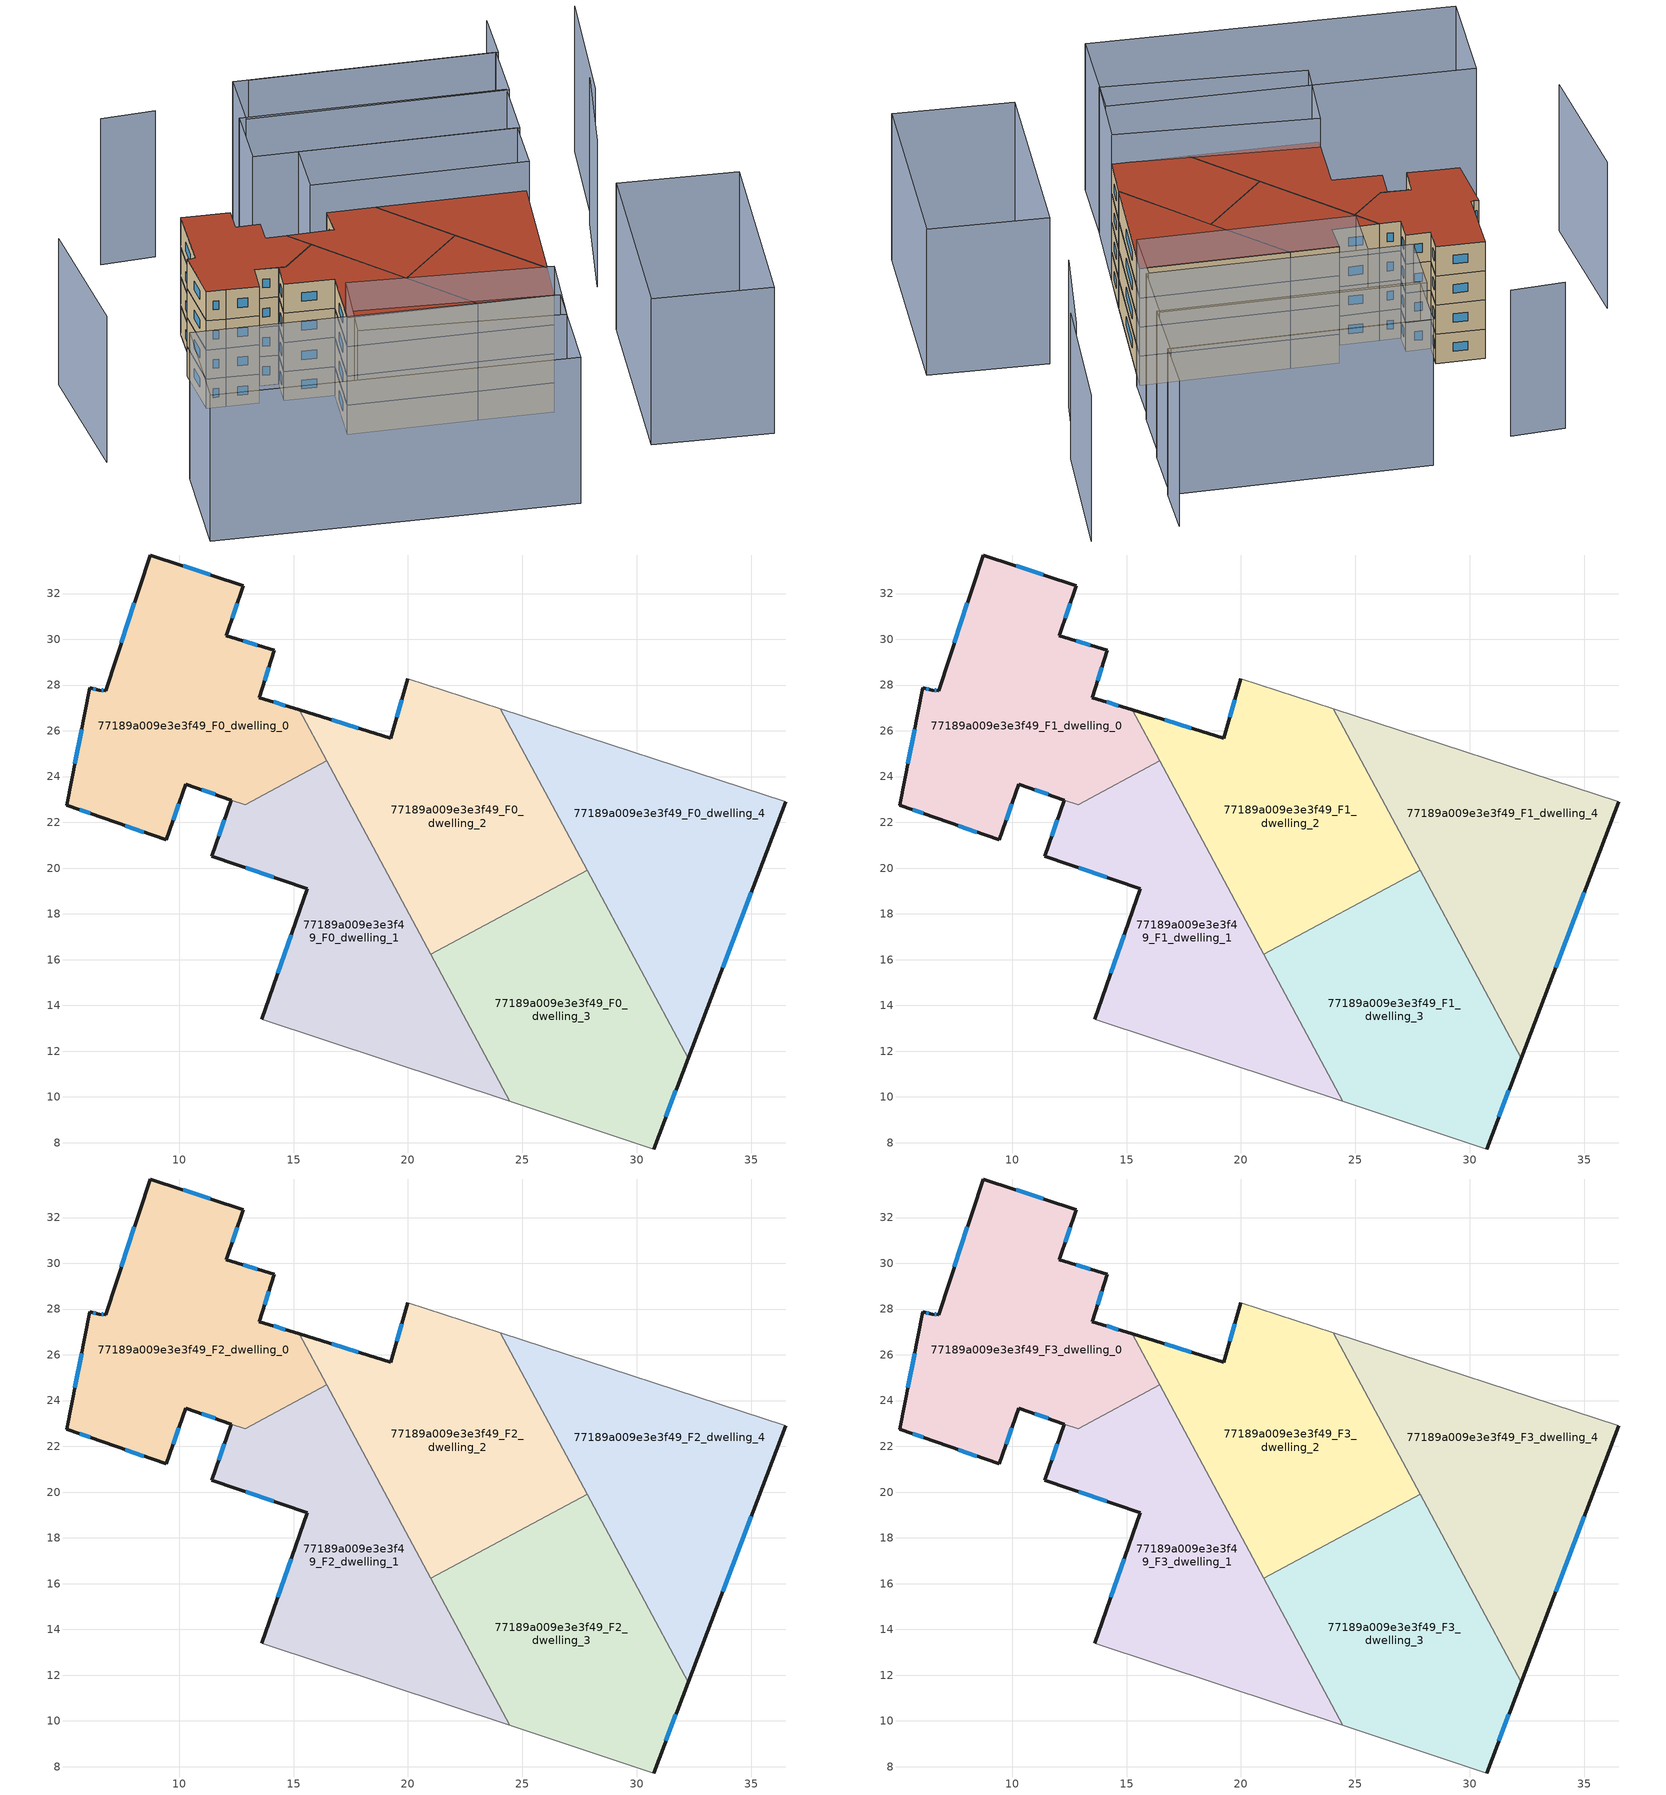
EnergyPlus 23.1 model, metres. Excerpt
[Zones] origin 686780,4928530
77189a009e3e3f49_F0_dwelling_0
 floor ground (EU_floor_Construction): 12.81,32.34 12.06,30.15 14.15,29.51 13.51,27.45 15.25,26.92 16.45,24.68 12.88,22.76 10.29,23.67 9.44,21.23 6.67,22.2 5.1,22.74 6.09,27.87 6.51,27.78 6.79,27.75 8.73,33.68 z0
 wall outside (EU_wall_Construction): 15.25,26.92 13.51,27.45 14.15,29.51 12.06,30.15 12.81,32.34 8.73,33.68 6.79,27.75 6.51,27.78 6.09,27.87 5.1,22.74 6.67,22.2 9.44,21.23 10.29,23.67 12.27,22.98 z0:3
 wall to 77189a009e3e3f49_F0_dwelling_1 (EU_wall_Construction): 12.28,22.97 12.88,22.76 16.45,24.68 z0:3
 wall to 77189a009e3e3f49_F0_dwelling_2 (EU_wall_Construction): 16.45,24.68 15.25,26.92 z0:3
 window (EU_Window_Construction): 10.99,23.43 11.57,23.22 / 9.74,22.1 9.99,22.81 / 7.65,21.86 8.46,21.58 / 5.65,22.55 6.11,22.39 / 5.74,26.06 5.45,24.56 / 6.36,27.82 6.24,27.84 / 6.69,27.76 6.61,27.77 / 8.04,31.59 7.47,29.85 / 11.37,32.82 10.17,33.21 / 12.32,30.93 12.54,31.57 / 13.41,29.74 12.8,29.93 / 13.73,28.18 13.92,28.79 / 14.64,27.11 14.12,27.26 z1.06:1.94
77189a009e3e3f49_F0_dwelling_1
 floor ground (EU_floor_Construction): 16.45,24.68 24.46,9.8 13.62,13.39 15.6,19.09 11.43,20.52 12.28,22.97 12.88,22.76 z0
 wall outside (EU_wall_Construction): 12.28,22.97 11.43,20.52 15.6,19.09 13.62,13.39 z0:3
 wall adiabatic (EU_wall_Construction): 13.62,13.39 24.46,9.8 z0:3
 wall to 77189a009e3e3f49_F0_dwelling_3 (EU_wall_Construction): 24.46,9.8 21,16.23 z0:3
 wall to 77189a009e3e3f49_F0_dwelling_2 (EU_wall_Construction): 21,16.23 16.46,24.68 z0:3
 window (EU_Window_Construction): 14.9,17.08 14.32,15.41 / 12.9,20.02 14.12,19.6 / 11.98,22.11 11.73,21.39 z1.06:1.94
77189a009e3e3f49_F0_dwelling_2
 floor ground (EU_floor_Construction): 24.03,26.97 27.83,19.9 21,16.22 15.25,26.92 19.24,25.68 20,28.28 z0
 wall outside (EU_wall_Construction): 20,28.28 19.24,25.68 15.25,26.92 z0:3
 wall adiabatic (EU_wall_Construction): 24.03,26.97 20,28.28 z0:3
 wall to 77189a009e3e3f49_F0_dwelling_3 (EU_wall_Construction): 21,16.22 27.83,19.9 z0:3
 wall to 77189a009e3e3f49_F0_dwelling_4 (EU_wall_Construction): 27.83,19.9 24.03,26.97 z0:3
 window (EU_Window_Construction): 19.73,27.36 19.51,26.6 / 17.83,26.12 16.66,26.48 z1.06:1.94
77189a009e3e3f49_F0_dwelling_3
 floor ground (EU_floor_Construction): 27.83,19.9 32.24,11.7 30.74,7.72 24.46,9.8 21,16.22 z0
 wall outside (EU_wall_Construction): 30.74,7.72 32.24,11.7 z0:3
 wall adiabatic (EU_wall_Construction): 24.46,9.8 30.74,7.72 z0:3
 wall to 77189a009e3e3f49_F0_dwelling_4 (EU_wall_Construction): 32.24,11.7 27.83,19.9 z0:3
 window (EU_Window_Construction): 31.27,9.13 31.71,10.29 z1.06:1.94
77189a009e3e3f49_F0_dwelling_4
 floor ground (EU_floor_Construction): 36.5,22.91 32.24,11.7 24.03,26.97 z0
 wall outside (EU_wall_Construction): 32.24,11.7 36.5,22.91 z0:3
 wall adiabatic (EU_wall_Construction): 36.5,22.91 24.03,26.97 z0:3
 window (EU_Window_Construction): 33.75,15.66 35,18.95 z1.06:1.94
77189a009e3e3f49_F1_dwelling_0
 floor to 77189a009e3e3f49_F0_dwelling_0 (EU_floor_Construction): 12.81,32.34 12.06,30.15 14.15,29.51 13.51,27.45 15.25,26.92 16.45,24.68 12.88,22.76 10.29,23.67 9.44,21.23 6.67,22.2 5.1,22.74 6.09,27.87 6.51,27.78 6.79,27.75 8.73,33.68 z3
 wall outside (EU_wall_Construction): 15.25,26.92 13.51,27.45 14.15,29.51 12.06,30.15 12.81,32.34 8.73,33.68 6.79,27.75 6.51,27.78 6.09,27.87 5.1,22.74 6.67,22.2 9.44,21.23 10.29,23.67 12.27,22.98 z3:6
 wall to 77189a009e3e3f49_F1_dwelling_1 (EU_wall_Construction): 12.28,22.97 12.88,22.76 16.45,24.68 z3:6
 wall to 77189a009e3e3f49_F1_dwelling_2 (EU_wall_Construction): 16.45,24.68 15.25,26.92 z3:6
 window (EU_Window_Construction): 10.99,23.43 11.57,23.22 / 9.74,22.1 9.99,22.81 / 7.65,21.86 8.46,21.58 / 5.65,22.55 6.11,22.39 / 5.74,26.06 5.45,24.56 / 6.36,27.82 6.24,27.84 / 6.69,27.76 6.61,27.77 / 8.04,31.59 7.47,29.85 / 11.37,32.82 10.17,33.21 / 12.32,30.93 12.54,31.57 / 13.41,29.74 12.8,29.93 / 13.73,28.18 13.92,28.79 / 14.64,27.11 14.12,27.26 z4.06:4.94
77189a009e3e3f49_F1_dwelling_1
 floor to 77189a009e3e3f49_F0_dwelling_1 (EU_floor_Construction): 16.45,24.68 24.46,9.8 13.62,13.39 15.6,19.09 11.43,20.52 12.28,22.97 12.88,22.76 z3
 wall outside (EU_wall_Construction): 12.28,22.97 11.43,20.52 15.6,19.09 13.62,13.39 z3:6
 wall adiabatic (EU_wall_Construction): 13.62,13.39 24.46,9.8 z3:6
 wall to 77189a009e3e3f49_F1_dwelling_3 (EU_wall_Construction): 24.46,9.8 21,16.23 z3:6
 wall to 77189a009e3e3f49_F1_dwelling_2 (EU_wall_Construction): 21,16.23 16.46,24.68 z3:6
 window (EU_Window_Construction): 14.9,17.08 14.32,15.41 / 12.9,20.02 14.12,19.6 / 11.98,22.11 11.73,21.39 z4.06:4.94
77189a009e3e3f49_F1_dwelling_2
 floor to 77189a009e3e3f49_F0_dwelling_2 (EU_floor_Construction): 24.03,26.97 27.83,19.9 21,16.22 15.25,26.92 19.24,25.68 20,28.28 z3
 wall outside (EU_wall_Construction): 20,28.28 19.24,25.68 15.25,26.92 z3:6
 wall adiabatic (EU_wall_Construction): 24.03,26.97 20,28.28 z3:6
 wall to 77189a009e3e3f49_F1_dwelling_3 (EU_wall_Construction): 21,16.22 27.83,19.9 z3:6
 wall to 77189a009e3e3f49_F1_dwelling_4 (EU_wall_Construction): 27.83,19.9 24.03,26.97 z3:6
 window (EU_Window_Construction): 19.73,27.36 19.51,26.6 / 17.83,26.12 16.66,26.48 z4.06:4.94
77189a009e3e3f49_F1_dwelling_3
 floor to 77189a009e3e3f49_F0_dwelling_3 (EU_floor_Construction): 27.83,19.9 32.24,11.7 30.74,7.72 24.46,9.8 21,16.22 z3
 wall outside (EU_wall_Construction): 30.74,7.72 32.24,11.7 z3:6
 wall adiabatic (EU_wall_Construction): 24.46,9.8 30.74,7.72 z3:6
 wall to 77189a009e3e3f49_F1_dwelling_4 (EU_wall_Construction): 32.24,11.7 27.83,19.9 z3:6
 window (EU_Window_Construction): 31.27,9.13 31.71,10.29 z4.06:4.94
77189a009e3e3f49_F1_dwelling_4
 floor to 77189a009e3e3f49_F0_dwelling_4 (EU_floor_Construction): 36.5,22.91 32.24,11.7 24.03,26.97 z3
 wall outside (EU_wall_Construction): 32.24,11.7 36.5,22.91 z3:6
 wall adiabatic (EU_wall_Construction): 36.5,22.91 24.03,26.97 z3:6
 window (EU_Window_Construction): 33.75,15.66 35,18.95 z4.06:4.94
77189a009e3e3f49_F2_dwelling_0
 floor to 77189a009e3e3f49_F1_dwelling_0 (EU_floor_Construction): 12.81,32.34 12.06,30.15 14.15,29.51 13.51,27.45 15.25,26.92 16.45,24.68 12.88,22.76 10.29,23.67 9.44,21.23 6.67,22.2 5.1,22.74 6.09,27.87 6.51,27.78 6.79,27.75 8.73,33.68 z6
 wall outside (EU_wall_Construction): 15.25,26.92 13.51,27.45 14.15,29.51 12.06,30.15 12.81,32.34 8.73,33.68 6.79,27.75 6.51,27.78 6.09,27.87 5.1,22.74 6.67,22.2 9.44,21.23 10.29,23.67 12.27,22.98 z6:9
 wall to 77189a009e3e3f49_F2_dwelling_1 (EU_wall_Construction): 12.28,22.97 12.88,22.76 16.45,24.68 z6:9
 wall to 77189a009e3e3f49_F2_dwelling_2 (EU_wall_Construction): 16.45,24.68 15.25,26.92 z6:9
 window (EU_Window_Construction): 10.99,23.43 11.57,23.22 / 9.74,22.1 9.99,22.81 / 7.65,21.86 8.46,21.58 / 5.65,22.55 6.11,22.39 / 5.74,26.06 5.45,24.56 / 6.36,27.82 6.24,27.84 / 6.69,27.76 6.61,27.77 / 8.04,31.59 7.47,29.85 / 11.37,32.82 10.17,33.21 / 12.32,30.93 12.54,31.57 / 13.41,29.74 12.8,29.93 / 13.73,28.18 13.92,28.79 / 14.64,27.11 14.12,27.26 z7.06:7.94
77189a009e3e3f49_F2_dwelling_1
 floor to 77189a009e3e3f49_F1_dwelling_1 (EU_floor_Construction): 16.45,24.68 24.46,9.8 13.62,13.39 15.6,19.09 11.43,20.52 12.28,22.97 12.88,22.76 z6
 wall outside (EU_wall_Construction): 12.28,22.97 11.43,20.52 15.6,19.09 13.62,13.39 z6:9
 wall adiabatic (EU_wall_Construction): 13.62,13.39 24.46,9.8 z6:9
 wall to 77189a009e3e3f49_F2_dwelling_3 (EU_wall_Construction): 24.46,9.8 21,16.23 z6:9
 wall to 77189a009e3e3f49_F2_dwelling_2 (EU_wall_Construction): 21,16.23 16.46,24.68 z6:9
 window (EU_Window_Construction): 14.9,17.08 14.32,15.41 / 12.9,20.02 14.12,19.6 / 11.98,22.11 11.73,21.39 z7.06:7.94
77189a009e3e3f49_F2_dwelling_2
 floor to 77189a009e3e3f49_F1_dwelling_2 (EU_floor_Construction): 24.03,26.97 27.83,19.9 21,16.22 15.25,26.92 19.24,25.68 20,28.28 z6
 wall outside (EU_wall_Construction): 20,28.28 19.24,25.68 15.25,26.92 z6:9
 wall adiabatic (EU_wall_Construction): 24.03,26.97 20,28.28 z6:9
 wall to 77189a009e3e3f49_F2_dwelling_3 (EU_wall_Construction): 21,16.22 27.83,19.9 z6:9
 wall to 77189a009e3e3f49_F2_dwelling_4 (EU_wall_Construction): 27.83,19.9 24.03,26.97 z6:9
 window (EU_Window_Construction): 19.73,27.36 19.51,26.6 / 17.83,26.12 16.66,26.48 z7.06:7.94
77189a009e3e3f49_F2_dwelling_3
 floor to 77189a009e3e3f49_F1_dwelling_3 (EU_floor_Construction): 27.83,19.9 32.24,11.7 30.74,7.72 24.46,9.8 21,16.22 z6
 wall outside (EU_wall_Construction): 30.74,7.72 32.24,11.7 z6:9
 wall adiabatic (EU_wall_Construction): 24.46,9.8 30.74,7.72 z6:9
 wall to 77189a009e3e3f49_F2_dwelling_4 (EU_wall_Construction): 32.24,11.7 27.83,19.9 z6:9
 window (EU_Window_Construction): 31.27,9.13 31.71,10.29 z7.06:7.94
77189a009e3e3f49_F2_dwelling_4
 floor to 77189a009e3e3f49_F1_dwelling_4 (EU_floor_Construction): 36.5,22.91 32.24,11.7 24.03,26.97 z6
 wall outside (EU_wall_Construction): 32.24,11.7 36.5,22.91 z6:9
 wall adiabatic (EU_wall_Construction): 36.5,22.91 24.03,26.97 z6:9
 window (EU_Window_Construction): 33.75,15.66 35,18.95 z7.06:7.94
77189a009e3e3f49_F3_dwelling_0
 floor to 77189a009e3e3f49_F2_dwelling_0 (EU_floor_Construction): 12.81,32.34 12.06,30.15 14.15,29.51 13.51,27.45 15.25,26.92 16.45,24.68 12.88,22.76 10.29,23.67 9.44,21.23 6.67,22.2 5.1,22.74 6.09,27.87 6.51,27.78 6.79,27.75 8.73,33.68 z9
 wall outside (EU_wall_Construction): 15.25,26.92 13.51,27.45 14.15,29.51 12.06,30.15 12.81,32.34 8.73,33.68 6.79,27.75 6.51,27.78 6.09,27.87 5.1,22.74 6.67,22.2 9.44,21.23 10.29,23.67 12.27,22.98 z9:12
 wall to 77189a009e3e3f49_F3_dwelling_1 (EU_wall_Construction): 12.28,22.97 12.88,22.76 16.45,24.68 z9:12
 wall to 77189a009e3e3f49_F3_dwelling_2 (EU_wall_Construction): 16.45,24.68 15.25,26.92 z9:12
 window (EU_Window_Construction): 10.99,23.43 11.57,23.22 / 9.74,22.1 9.99,22.81 / 7.65,21.86 8.46,21.58 / 5.65,22.55 6.11,22.39 / 5.74,26.06 5.45,24.56 / 6.36,27.82 6.24,27.84 / 6.69,27.76 6.61,27.77 / 8.04,31.59 7.47,29.85 / 11.37,32.82 10.17,33.21 / 12.32,30.93 12.54,31.57 / 13.41,29.74 12.8,29.93 / 13.73,28.18 13.92,28.79 / 14.64,27.11 14.12,27.26 z10.06:10.94
 roof outside (EU_roof_Construction): 16.45,24.68 15.25,26.92 13.51,27.45 14.15,29.51 12.06,30.15 12.81,32.34 8.73,33.68 6.79,27.75 6.51,27.78 6.09,27.87 5.1,22.74 6.67,22.2 9.44,21.23 10.29,23.67 12.88,22.76 z12
77189a009e3e3f49_F3_dwelling_1
 floor to 77189a009e3e3f49_F2_dwelling_1 (EU_floor_Construction): 16.45,24.68 24.46,9.8 13.62,13.39 15.6,19.09 11.43,20.52 12.28,22.97 12.88,22.76 z9
 wall outside (EU_wall_Construction): 12.28,22.97 11.43,20.52 15.6,19.09 13.62,13.39 z9:12
 wall adiabatic (EU_wall_Construction): 13.62,13.39 24.46,9.8 z9:12
 wall to 77189a009e3e3f49_F3_dwelling_3 (EU_wall_Construction): 24.46,9.8 21,16.23 z9:12
 wall to 77189a009e3e3f49_F3_dwelling_2 (EU_wall_Construction): 21,16.23 16.46,24.68 z9:12
 window (EU_Window_Construction): 14.9,17.08 14.32,15.41 / 12.9,20.02 14.12,19.6 / 11.98,22.11 11.73,21.39 z10.06:10.94
 roof outside (EU_roof_Construction): 24.46,9.8 16.45,24.68 12.88,22.76 12.28,22.97 11.43,20.52 15.6,19.09 13.62,13.39 z12
77189a009e3e3f49_F3_dwelling_2
 floor to 77189a009e3e3f49_F2_dwelling_2 (EU_floor_Construction): 24.03,26.97 27.83,19.9 21,16.22 15.25,26.92 19.24,25.68 20,28.28 z9
 wall outside (EU_wall_Construction): 20,28.28 19.24,25.68 15.25,26.92 z9:12
 wall adiabatic (EU_wall_Construction): 24.03,26.97 20,28.28 z9:12
 wall to 77189a009e3e3f49_F3_dwelling_3 (EU_wall_Construction): 21,16.22 27.83,19.9 z9:12
 wall to 77189a009e3e3f49_F3_dwelling_4 (EU_wall_Construction): 27.83,19.9 24.03,26.97 z9:12
 window (EU_Window_Construction): 19.73,27.36 19.51,26.6 / 17.83,26.12 16.66,26.48 z10.06:10.94
 roof outside (EU_roof_Construction): 27.83,19.9 24.03,26.97 20,28.28 19.24,25.68 15.25,26.92 21,16.22 z12
77189a009e3e3f49_F3_dwelling_3
 floor to 77189a009e3e3f49_F2_dwelling_3 (EU_floor_Construction): 27.83,19.9 32.24,11.7 30.74,7.72 24.46,9.8 21,16.22 z9
 wall outside (EU_wall_Construction): 30.74,7.72 32.24,11.7 z9:12
 wall adiabatic (EU_wall_Construction): 24.46,9.8 30.74,7.72 z9:12
 wall to 77189a009e3e3f49_F3_dwelling_4 (EU_wall_Construction): 32.24,11.7 27.83,19.9 z9:12
 window (EU_Window_Construction): 31.27,9.13 31.71,10.29 z10.06:10.94
 roof outside (EU_roof_Construction): 30.74,7.72 32.24,11.7 27.83,19.9 21,16.22 24.46,9.8 z12
77189a009e3e3f49_F3_dwelling_4
 floor to 77189a009e3e3f49_F2_dwelling_4 (EU_floor_Construction): 36.5,22.91 32.24,11.7 24.03,26.97 z9
 wall outside (EU_wall_Construction): 32.24,11.7 36.5,22.91 z9:12
 wall adiabatic (EU_wall_Construction): 36.5,22.91 24.03,26.97 z9:12
 window (EU_Window_Construction): 33.75,15.66 35,18.95 z10.06:10.94
 roof outside (EU_roof_Construction): 32.24,11.7 36.5,22.91 24.03,26.97 z12
shading: 43.3,22.71 47.51,31.43 / 47.12,29.84 51.77,41.65 / -4.12,32.11 -6.35,19.73 / 44.08,43.33 42.59,38.7 / 42.59,38.7 21.9,45.35 / 12.64,45.15 7.99,46.36 / 25.89,-5.53 -4.57,4.88 / -4.57,4.88 -1.43,14.05 / -1.43,14.05 29.03,3.63 / 29.03,3.63 25.89,-5.53 / 30.74,7.72 28.07,0.82 / 28.07,0.82 11.27,7.32 / 11.27,7.32 13.94,14.22 / 13.94,14.22 30.74,7.72 / 51.6,12.63 45.52,-4.29 / 45.52,-4.29 35.49,-0.69 / 35.49,-0.69 41.57,16.23 / 41.57,16.23 51.6,12.63 / 20.26,33.73 38.35,27.8 / 38.35,27.8 36.71,22.8 / 36.71,22.8 18.62,28.74 / 18.62,28.74 20.26,33.73 / 38.55,27.72 16.47,34.98 / 16.47,34.98 18.35,40.69 / 18.35,40.69 40.43,33.42 / 40.43,33.42 38.55,27.72 / 20.61,45.8 42.4,38.76 / 42.4,38.76 40.61,33.22 / 40.61,33.22 18.82,40.26 / 18.82,40.26 20.61,45.8 z0:15
[Building]
EU S2 Campaign: North Axis=0; Terrain=City; Solar Distribution=FullExterior
[Site:Location]
Bologna: Latitude=44.5; Longitude=11.25; Time Zone=1; Elevation=37
[SizingPeriod:WeatherFileDays]
AnnualSizingPeriod: Begin Month=1; Begin Day of Month=1; End Month=12; End Day of Month=31; Day of Week for Start Day=Monday; Use Weather File Daylight Saving Period=No; Use Weather File Rain and Snow Indicators=No
[MATERIAL]
EU_InternalMass_Material: Roughness=MediumRough; Thickness=0.1; Conductivity=1; Density=1800; Specific Heat=900; Thermal Absorptance=0.9; Solar Absorptance=0.7; Visible Absorptance=0.7
[MATERIAL:NOMASS] Roughness=MediumRough; Thermal Absorptance=0.9; Solar Absorptance=0.7; Visible Absorptance=0.7
Name | Thermal Resistance
EU_wall_NoMass | 0.781309
EU_roof_NoMass | 0.418499
EU_floor_NoMass | 0.563442
[WINDOWMATERIAL:SIMPLEGLAZINGSYSTEM]
EU_Window_SimpleGlazing: UFactor=4.32879; Solar Heat Gain Coefficient=0.85; Visible Transmittance=0.85
[CONSTRUCTION]
EU_wall_Construction: EU_wall_NoMass
EU_roof_Construction: EU_roof_NoMass
EU_floor_Construction: EU_floor_NoMass
EU_InternalMass_Construction: EU_InternalMass_Material
EU_Window_Construction: EU_Window_SimpleGlazing
[ZONE] Type=1; Multiplier=1; Ceiling Height=autocalculate; Floor Area=autocalculate; Part of Total Floor Area=Yes
Name | Volume
77189a009e3e3f49_F0_dwelling_0; 77189a009e3e3f49_F1_dwelling_0; 77189a009e3e3f49_F2_dwelling_0; 77189a009e3e3f49_F3_dwelling_0 | 235.296
77189a009e3e3f49_F0_dwelling_1; 77189a009e3e3f49_F1_dwelling_1; 77189a009e3e3f49_F2_dwelling_1; 77189a009e3e3f49_F3_dwelling_1 | 236.649
77189a009e3e3f49_F0_dwelling_2; 77189a009e3e3f49_F1_dwelling_2; 77189a009e3e3f49_F2_dwelling_2; 77189a009e3e3f49_F3_dwelling_2 | 235.252
77189a009e3e3f49_F0_dwelling_3; 77189a009e3e3f49_F1_dwelling_3; 77189a009e3e3f49_F2_dwelling_3; 77189a009e3e3f49_F3_dwelling_3 | 235.245
77189a009e3e3f49_F0_dwelling_4; 77189a009e3e3f49_F1_dwelling_4; 77189a009e3e3f49_F2_dwelling_4; 77189a009e3e3f49_F3_dwelling_4 | 235.619
[INTERNALMASS] Construction=EU_InternalMass_Construction
Name | Zone or ZoneList | Surface Area
77189a009e3e3f49_F0_dwelling_0_EU_InternalMass | 77189a009e3e3f49_F0_dwelling_0 | 78.432
77189a009e3e3f49_F0_dwelling_1_EU_InternalMass | 77189a009e3e3f49_F0_dwelling_1 | 78.8819
77189a009e3e3f49_F0_dwelling_2_EU_InternalMass | 77189a009e3e3f49_F0_dwelling_2 | 78.4177
77189a009e3e3f49_F0_dwelling_3_EU_InternalMass | 77189a009e3e3f49_F0_dwelling_3 | 78.4158
77189a009e3e3f49_F0_dwelling_4_EU_InternalMass | 77189a009e3e3f49_F0_dwelling_4 | 78.5399
77189a009e3e3f49_F1_dwelling_0_EU_InternalMass | 77189a009e3e3f49_F1_dwelling_0 | 78.432
77189a009e3e3f49_F1_dwelling_1_EU_InternalMass | 77189a009e3e3f49_F1_dwelling_1 | 78.8819
77189a009e3e3f49_F1_dwelling_2_EU_InternalMass | 77189a009e3e3f49_F1_dwelling_2 | 78.4177
77189a009e3e3f49_F1_dwelling_3_EU_InternalMass | 77189a009e3e3f49_F1_dwelling_3 | 78.4158
77189a009e3e3f49_F1_dwelling_4_EU_InternalMass | 77189a009e3e3f49_F1_dwelling_4 | 78.5399
77189a009e3e3f49_F2_dwelling_0_EU_InternalMass | 77189a009e3e3f49_F2_dwelling_0 | 78.432
77189a009e3e3f49_F2_dwelling_1_EU_InternalMass | 77189a009e3e3f49_F2_dwelling_1 | 78.8819
77189a009e3e3f49_F2_dwelling_2_EU_InternalMass | 77189a009e3e3f49_F2_dwelling_2 | 78.4177
77189a009e3e3f49_F2_dwelling_3_EU_InternalMass | 77189a009e3e3f49_F2_dwelling_3 | 78.4158
77189a009e3e3f49_F2_dwelling_4_EU_InternalMass | 77189a009e3e3f49_F2_dwelling_4 | 78.5399
77189a009e3e3f49_F3_dwelling_0_EU_InternalMass | 77189a009e3e3f49_F3_dwelling_0 | 78.432
77189a009e3e3f49_F3_dwelling_1_EU_InternalMass | 77189a009e3e3f49_F3_dwelling_1 | 78.8819
77189a009e3e3f49_F3_dwelling_2_EU_InternalMass | 77189a009e3e3f49_F3_dwelling_2 | 78.4177
77189a009e3e3f49_F3_dwelling_3_EU_InternalMass | 77189a009e3e3f49_F3_dwelling_3 | 78.4158
77189a009e3e3f49_F3_dwelling_4_EU_InternalMass | 77189a009e3e3f49_F3_dwelling_4 | 78.5399
[OTHEREQUIPMENT] Fuel Type=Electricity; Design Level Calculation Method=Watts/Area; Power per Zone Floor Area=1; Fraction Latent=0; Fraction Radiant=0; Fraction Lost=0; Carbon Dioxide Generation Rate=0; EndUse Subcategory=EU_Step8_InternalGains
Name | Zone or ZoneList or Space or SpaceList | Schedule
EU_Step8_InternalGain_77189a009e3e3f49_F0_dwelling_0_f000 | 77189a009e3e3f49_F0_dwelling_0 | EU_Step8_GainSchedule_77189a009e3e3f49_F0_dwelling_0_f000
EU_Step8_InternalGain_77189a009e3e3f49_F0_dwelling_1_f000 | 77189a009e3e3f49_F0_dwelling_1 | EU_Step8_GainSchedule_77189a009e3e3f49_F0_dwelling_1_f000
EU_Step8_InternalGain_77189a009e3e3f49_F0_dwelling_2_f000 | 77189a009e3e3f49_F0_dwelling_2 | EU_Step8_GainSchedule_77189a009e3e3f49_F0_dwelling_2_f000
EU_Step8_InternalGain_77189a009e3e3f49_F0_dwelling_3_f000 | 77189a009e3e3f49_F0_dwelling_3 | EU_Step8_GainSchedule_77189a009e3e3f49_F0_dwelling_3_f000
EU_Step8_InternalGain_77189a009e3e3f49_F0_dwelling_4_f000 | 77189a009e3e3f49_F0_dwelling_4 | EU_Step8_GainSchedule_77189a009e3e3f49_F0_dwelling_4_f000
EU_Step8_InternalGain_77189a009e3e3f49_F1_dwelling_0_f000 | 77189a009e3e3f49_F1_dwelling_0 | EU_Step8_GainSchedule_77189a009e3e3f49_F1_dwelling_0_f000
EU_Step8_InternalGain_77189a009e3e3f49_F1_dwelling_1_f000 | 77189a009e3e3f49_F1_dwelling_1 | EU_Step8_GainSchedule_77189a009e3e3f49_F1_dwelling_1_f000
EU_Step8_InternalGain_77189a009e3e3f49_F1_dwelling_2_f000 | 77189a009e3e3f49_F1_dwelling_2 | EU_Step8_GainSchedule_77189a009e3e3f49_F1_dwelling_2_f000
EU_Step8_InternalGain_77189a009e3e3f49_F1_dwelling_3_f000 | 77189a009e3e3f49_F1_dwelling_3 | EU_Step8_GainSchedule_77189a009e3e3f49_F1_dwelling_3_f000
EU_Step8_InternalGain_77189a009e3e3f49_F1_dwelling_4_f000 | 77189a009e3e3f49_F1_dwelling_4 | EU_Step8_GainSchedule_77189a009e3e3f49_F1_dwelling_4_f000
EU_Step8_InternalGain_77189a009e3e3f49_F2_dwelling_0_f000 | 77189a009e3e3f49_F2_dwelling_0 | EU_Step8_GainSchedule_77189a009e3e3f49_F2_dwelling_0_f000
EU_Step8_InternalGain_77189a009e3e3f49_F2_dwelling_1_f000 | 77189a009e3e3f49_F2_dwelling_1 | EU_Step8_GainSchedule_77189a009e3e3f49_F2_dwelling_1_f000
EU_Step8_InternalGain_77189a009e3e3f49_F2_dwelling_2_f000 | 77189a009e3e3f49_F2_dwelling_2 | EU_Step8_GainSchedule_77189a009e3e3f49_F2_dwelling_2_f000
EU_Step8_InternalGain_77189a009e3e3f49_F2_dwelling_3_f000 | 77189a009e3e3f49_F2_dwelling_3 | EU_Step8_GainSchedule_77189a009e3e3f49_F2_dwelling_3_f000
EU_Step8_InternalGain_77189a009e3e3f49_F2_dwelling_4_f000 | 77189a009e3e3f49_F2_dwelling_4 | EU_Step8_GainSchedule_77189a009e3e3f49_F2_dwelling_4_f000
EU_Step8_InternalGain_77189a009e3e3f49_F3_dwelling_0_f000 | 77189a009e3e3f49_F3_dwelling_0 | EU_Step8_GainSchedule_77189a009e3e3f49_F3_dwelling_0_f000
EU_Step8_InternalGain_77189a009e3e3f49_F3_dwelling_1_f000 | 77189a009e3e3f49_F3_dwelling_1 | EU_Step8_GainSchedule_77189a009e3e3f49_F3_dwelling_1_f000
EU_Step8_InternalGain_77189a009e3e3f49_F3_dwelling_2_f000 | 77189a009e3e3f49_F3_dwelling_2 | EU_Step8_GainSchedule_77189a009e3e3f49_F3_dwelling_2_f000
EU_Step8_InternalGain_77189a009e3e3f49_F3_dwelling_3_f000 | 77189a009e3e3f49_F3_dwelling_3 | EU_Step8_GainSchedule_77189a009e3e3f49_F3_dwelling_3_f000
EU_Step8_InternalGain_77189a009e3e3f49_F3_dwelling_4_f000 | 77189a009e3e3f49_F3_dwelling_4 | EU_Step8_GainSchedule_77189a009e3e3f49_F3_dwelling_4_f000
[ZONEVENTILATION:DESIGNFLOWRATE] Schedule=EU_AlwaysOn; Design Flow Rate Calculation Method=AirChanges/Hour; Air Changes per Hour=0.692607; Ventilation Type=Natural; Fan Pressure Rise=0; Fan Total Efficiency=1; Constant Term Coefficient=1; Temperature Term Coefficient=0; Velocity Term Coefficient=0; Velocity Squared Term Coefficient=0; Minimum Indoor Temperature=-100; Maximum Indoor Temperature=100; Delta Temperature=-100; Minimum Outdoor Temperature=-100; Maximum Outdoor Temperature=100; Maximum Wind Speed=40
Name | Zone or ZoneList or Space or SpaceList
EU_ConstantAir_77189a009e3e3f49_F0_dwelling_0 | 77189a009e3e3f49_F0_dwelling_0
EU_ConstantAir_77189a009e3e3f49_F0_dwelling_1 | 77189a009e3e3f49_F0_dwelling_1
EU_ConstantAir_77189a009e3e3f49_F0_dwelling_2 | 77189a009e3e3f49_F0_dwelling_2
EU_ConstantAir_77189a009e3e3f49_F0_dwelling_3 | 77189a009e3e3f49_F0_dwelling_3
EU_ConstantAir_77189a009e3e3f49_F0_dwelling_4 | 77189a009e3e3f49_F0_dwelling_4
EU_ConstantAir_77189a009e3e3f49_F1_dwelling_0 | 77189a009e3e3f49_F1_dwelling_0
EU_ConstantAir_77189a009e3e3f49_F1_dwelling_1 | 77189a009e3e3f49_F1_dwelling_1
EU_ConstantAir_77189a009e3e3f49_F1_dwelling_2 | 77189a009e3e3f49_F1_dwelling_2
EU_ConstantAir_77189a009e3e3f49_F1_dwelling_3 | 77189a009e3e3f49_F1_dwelling_3
EU_ConstantAir_77189a009e3e3f49_F1_dwelling_4 | 77189a009e3e3f49_F1_dwelling_4
EU_ConstantAir_77189a009e3e3f49_F2_dwelling_0 | 77189a009e3e3f49_F2_dwelling_0
EU_ConstantAir_77189a009e3e3f49_F2_dwelling_1 | 77189a009e3e3f49_F2_dwelling_1
EU_ConstantAir_77189a009e3e3f49_F2_dwelling_2 | 77189a009e3e3f49_F2_dwelling_2
EU_ConstantAir_77189a009e3e3f49_F2_dwelling_3 | 77189a009e3e3f49_F2_dwelling_3
EU_ConstantAir_77189a009e3e3f49_F2_dwelling_4 | 77189a009e3e3f49_F2_dwelling_4
EU_ConstantAir_77189a009e3e3f49_F3_dwelling_0 | 77189a009e3e3f49_F3_dwelling_0
EU_ConstantAir_77189a009e3e3f49_F3_dwelling_1 | 77189a009e3e3f49_F3_dwelling_1
EU_ConstantAir_77189a009e3e3f49_F3_dwelling_2 | 77189a009e3e3f49_F3_dwelling_2
EU_ConstantAir_77189a009e3e3f49_F3_dwelling_3 | 77189a009e3e3f49_F3_dwelling_3
EU_ConstantAir_77189a009e3e3f49_F3_dwelling_4 | 77189a009e3e3f49_F3_dwelling_4
[HVACTEMPLATE:THERMOSTAT] Constant Heating Setpoint=20; Constant Cooling Setpoint=50
EU_HeatOnly_77189a009e3e3f49_F0_dwelling_0; EU_HeatOnly_77189a009e3e3f49_F0_dwelling_1; EU_HeatOnly_77189a009e3e3f49_F0_dwelling_2; EU_HeatOnly_77189a009e3e3f49_F0_dwelling_3; EU_HeatOnly_77189a009e3e3f49_F0_dwelling_4; EU_HeatOnly_77189a009e3e3f49_F1_dwelling_0; EU_HeatOnly_77189a009e3e3f49_F1_dwelling_1; EU_HeatOnly_77189a009e3e3f49_F1_dwelling_2; EU_HeatOnly_77189a009e3e3f49_F1_dwelling_3; EU_HeatOnly_77189a009e3e3f49_F1_dwelling_4; EU_HeatOnly_77189a009e3e3f49_F2_dwelling_0; EU_HeatOnly_77189a009e3e3f49_F2_dwelling_1; EU_HeatOnly_77189a009e3e3f49_F2_dwelling_2; EU_HeatOnly_77189a009e3e3f49_F2_dwelling_3; EU_HeatOnly_77189a009e3e3f49_F2_dwelling_4; EU_HeatOnly_77189a009e3e3f49_F3_dwelling_0; EU_HeatOnly_77189a009e3e3f49_F3_dwelling_1; EU_HeatOnly_77189a009e3e3f49_F3_dwelling_2; EU_HeatOnly_77189a009e3e3f49_F3_dwelling_3; EU_HeatOnly_77189a009e3e3f49_F3_dwelling_4
[HVACTEMPLATE:ZONE:IDEALLOADSAIRSYSTEM] System Availability Schedule=EU_AlwaysOn; Maximum Heating Supply Air Temperature=50; Minimum Cooling Supply Air Temperature=13; Maximum Heating Supply Air Humidity Ratio=0.0156; Minimum Cooling Supply Air Humidity Ratio=0.0077; Heating Limit=NoLimit; Cooling Limit=NoLimit; Heating Availability Schedule=EU_AlwaysOn; Cooling Availability Schedule=EU_CoolingOff; Dehumidification Control Type=ConstantSensibleHeatRatio; Cooling Sensible Heat Ratio=0.7; Dehumidification Setpoint=60; Humidification Control Type=None; Humidification Setpoint=30; Outdoor Air Method=None; Outdoor Air Flow Rate per Person=0.00944; Outdoor Air Flow Rate per Zone Floor Area=0; Outdoor Air Flow Rate per Zone=0; Demand Controlled Ventilation Type=None; Outdoor Air Economizer Type=NoEconomizer; Heat Recovery Type=None; Sensible Heat Recovery Effectiveness=0.7; Latent Heat Recovery Effectiveness=0.65
Name | Template Thermostat
77189a009e3e3f49_F0_dwelling_0 | EU_HeatOnly_77189a009e3e3f49_F0_dwelling_0
77189a009e3e3f49_F0_dwelling_1 | EU_HeatOnly_77189a009e3e3f49_F0_dwelling_1
77189a009e3e3f49_F0_dwelling_2 | EU_HeatOnly_77189a009e3e3f49_F0_dwelling_2
77189a009e3e3f49_F0_dwelling_3 | EU_HeatOnly_77189a009e3e3f49_F0_dwelling_3
77189a009e3e3f49_F0_dwelling_4 | EU_HeatOnly_77189a009e3e3f49_F0_dwelling_4
77189a009e3e3f49_F1_dwelling_0 | EU_HeatOnly_77189a009e3e3f49_F1_dwelling_0
77189a009e3e3f49_F1_dwelling_1 | EU_HeatOnly_77189a009e3e3f49_F1_dwelling_1
77189a009e3e3f49_F1_dwelling_2 | EU_HeatOnly_77189a009e3e3f49_F1_dwelling_2
77189a009e3e3f49_F1_dwelling_3 | EU_HeatOnly_77189a009e3e3f49_F1_dwelling_3
77189a009e3e3f49_F1_dwelling_4 | EU_HeatOnly_77189a009e3e3f49_F1_dwelling_4
77189a009e3e3f49_F2_dwelling_0 | EU_HeatOnly_77189a009e3e3f49_F2_dwelling_0
77189a009e3e3f49_F2_dwelling_1 | EU_HeatOnly_77189a009e3e3f49_F2_dwelling_1
77189a009e3e3f49_F2_dwelling_2 | EU_HeatOnly_77189a009e3e3f49_F2_dwelling_2
77189a009e3e3f49_F2_dwelling_3 | EU_HeatOnly_77189a009e3e3f49_F2_dwelling_3
77189a009e3e3f49_F2_dwelling_4 | EU_HeatOnly_77189a009e3e3f49_F2_dwelling_4
77189a009e3e3f49_F3_dwelling_0 | EU_HeatOnly_77189a009e3e3f49_F3_dwelling_0
77189a009e3e3f49_F3_dwelling_1 | EU_HeatOnly_77189a009e3e3f49_F3_dwelling_1
77189a009e3e3f49_F3_dwelling_2 | EU_HeatOnly_77189a009e3e3f49_F3_dwelling_2
77189a009e3e3f49_F3_dwelling_3 | EU_HeatOnly_77189a009e3e3f49_F3_dwelling_3
77189a009e3e3f49_F3_dwelling_4 | EU_HeatOnly_77189a009e3e3f49_F3_dwelling_4
[SIZING:ZONE] Zone Cooling Design Supply Air Temperature Input Method=SupplyAirTemperature; Zone Cooling Design Supply Air Temperature=13; Zone Heating Design Supply Air Temperature Input Method=SupplyAirTemperature; Zone Heating Design Supply Air Temperature=50; Zone Cooling Design Supply Air Humidity Ratio=0.008; Zone Heating Design Supply Air Humidity Ratio=0.008; Cooling Design Air Flow Method=DesignDay; Cooling Design Air Flow Rate=0; Cooling Minimum Air Flow per Zone Floor Area=0.000762; Cooling Minimum Air Flow=0; Cooling Minimum Air Flow Fraction=0.2; Heating Design Air Flow Method=DesignDay; Heating Design Air Flow Rate=0; Heating Maximum Air Flow per Zone Floor Area=0.002032; Heating Maximum Air Flow=0.141576; Heating Maximum Air Flow Fraction=0.3; Account for Dedicated Outdoor Air System=No; Dedicated Outdoor Air System Control Strategy=NeutralSupplyAir; Dedicated Outdoor Air Low Setpoint Temperature for Design=autosize; Dedicated Outdoor Air High Setpoint Temperature for Design=autosize; Zone Load Sizing Method=Sensible Load Only No Latent Load; Zone Latent Cooling Design Supply Air Humidity Ratio Input Method=HumidityRatioDifference; Zone Cooling Design Supply Air Humidity Ratio Difference=0.005; Zone Latent Heating Design Supply Air Humidity Ratio Input Method=HumidityRatioDifference; Zone Humidification Design Supply Air Humidity Ratio Difference=0.005
77189a009e3e3f49_F0_dwelling_0; 77189a009e3e3f49_F0_dwelling_1; 77189a009e3e3f49_F0_dwelling_2; 77189a009e3e3f49_F0_dwelling_3; 77189a009e3e3f49_F0_dwelling_4; 77189a009e3e3f49_F1_dwelling_0; 77189a009e3e3f49_F1_dwelling_1; 77189a009e3e3f49_F1_dwelling_2; 77189a009e3e3f49_F1_dwelling_3; 77189a009e3e3f49_F1_dwelling_4; 77189a009e3e3f49_F2_dwelling_0; 77189a009e3e3f49_F2_dwelling_1; 77189a009e3e3f49_F2_dwelling_2; 77189a009e3e3f49_F2_dwelling_3; 77189a009e3e3f49_F2_dwelling_4; 77189a009e3e3f49_F3_dwelling_0; 77189a009e3e3f49_F3_dwelling_1; 77189a009e3e3f49_F3_dwelling_2; 77189a009e3e3f49_F3_dwelling_3; 77189a009e3e3f49_F3_dwelling_4
[SCHEDULE:CONSTANT]
Name | Hourly Value
EU_AlwaysOn | 1
EU_CoolingOff | 0
[SCHEDULE:FILE] Column Number=1; Rows to Skip at Top=0; Number of Hours of Data=8760; Column Separator=Comma; Interpolate to Timestep=No; Minutes per Item=60; Adjust Schedule for Daylight Savings=Yes
Name | File
EU_Step8_GainSchedule_77189a009e3e3f49_F0_dwelling_0_f000 | ../../schedules/77189a009e3e3f49/77189a009e3e3f49_F0_dwelling_0_f000_gain.csv
EU_Step8_GainSchedule_77189a009e3e3f49_F0_dwelling_1_f000 | ../../schedules/77189a009e3e3f49/77189a009e3e3f49_F0_dwelling_1_f000_gain.csv
EU_Step8_GainSchedule_77189a009e3e3f49_F0_dwelling_2_f000 | ../../schedules/77189a009e3e3f49/77189a009e3e3f49_F0_dwelling_2_f000_gain.csv
EU_Step8_GainSchedule_77189a009e3e3f49_F0_dwelling_3_f000 | ../../schedules/77189a009e3e3f49/77189a009e3e3f49_F0_dwelling_3_f000_gain.csv
EU_Step8_GainSchedule_77189a009e3e3f49_F0_dwelling_4_f000 | ../../schedules/77189a009e3e3f49/77189a009e3e3f49_F0_dwelling_4_f000_gain.csv
EU_Step8_GainSchedule_77189a009e3e3f49_F1_dwelling_0_f000 | ../../schedules/77189a009e3e3f49/77189a009e3e3f49_F1_dwelling_0_f000_gain.csv
EU_Step8_GainSchedule_77189a009e3e3f49_F1_dwelling_1_f000 | ../../schedules/77189a009e3e3f49/77189a009e3e3f49_F1_dwelling_1_f000_gain.csv
EU_Step8_GainSchedule_77189a009e3e3f49_F1_dwelling_2_f000 | ../../schedules/77189a009e3e3f49/77189a009e3e3f49_F1_dwelling_2_f000_gain.csv
EU_Step8_GainSchedule_77189a009e3e3f49_F1_dwelling_3_f000 | ../../schedules/77189a009e3e3f49/77189a009e3e3f49_F1_dwelling_3_f000_gain.csv
EU_Step8_GainSchedule_77189a009e3e3f49_F1_dwelling_4_f000 | ../../schedules/77189a009e3e3f49/77189a009e3e3f49_F1_dwelling_4_f000_gain.csv
EU_Step8_GainSchedule_77189a009e3e3f49_F2_dwelling_0_f000 | ../../schedules/77189a009e3e3f49/77189a009e3e3f49_F2_dwelling_0_f000_gain.csv
EU_Step8_GainSchedule_77189a009e3e3f49_F2_dwelling_1_f000 | ../../schedules/77189a009e3e3f49/77189a009e3e3f49_F2_dwelling_1_f000_gain.csv
EU_Step8_GainSchedule_77189a009e3e3f49_F2_dwelling_2_f000 | ../../schedules/77189a009e3e3f49/77189a009e3e3f49_F2_dwelling_2_f000_gain.csv
EU_Step8_GainSchedule_77189a009e3e3f49_F2_dwelling_3_f000 | ../../schedules/77189a009e3e3f49/77189a009e3e3f49_F2_dwelling_3_f000_gain.csv
EU_Step8_GainSchedule_77189a009e3e3f49_F2_dwelling_4_f000 | ../../schedules/77189a009e3e3f49/77189a009e3e3f49_F2_dwelling_4_f000_gain.csv
EU_Step8_GainSchedule_77189a009e3e3f49_F3_dwelling_0_f000 | ../../schedules/77189a009e3e3f49/77189a009e3e3f49_F3_dwelling_0_f000_gain.csv
EU_Step8_GainSchedule_77189a009e3e3f49_F3_dwelling_1_f000 | ../../schedules/77189a009e3e3f49/77189a009e3e3f49_F3_dwelling_1_f000_gain.csv
EU_Step8_GainSchedule_77189a009e3e3f49_F3_dwelling_2_f000 | ../../schedules/77189a009e3e3f49/77189a009e3e3f49_F3_dwelling_2_f000_gain.csv
EU_Step8_GainSchedule_77189a009e3e3f49_F3_dwelling_3_f000 | ../../schedules/77189a009e3e3f49/77189a009e3e3f49_F3_dwelling_3_f000_gain.csv
EU_Step8_GainSchedule_77189a009e3e3f49_F3_dwelling_4_f000 | ../../schedules/77189a009e3e3f49/77189a009e3e3f49_F3_dwelling_4_f000_gain.csv
